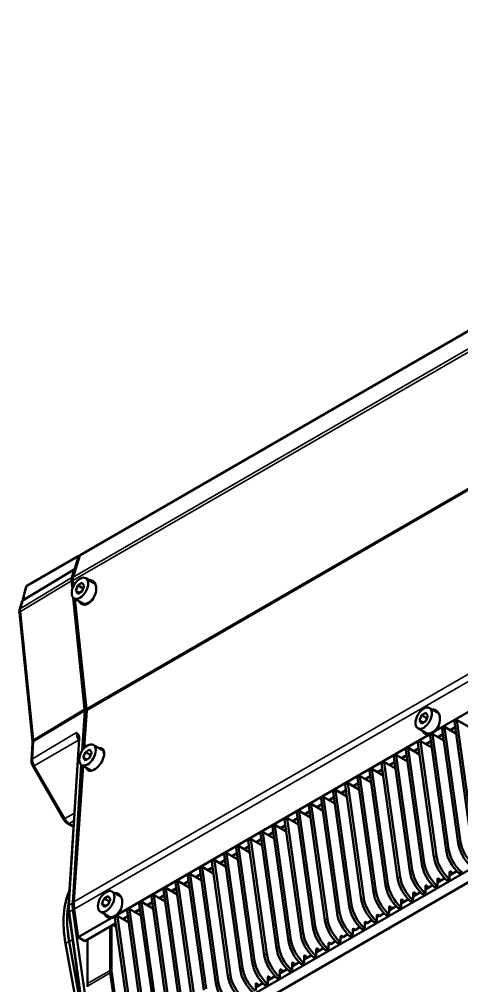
# Model space of a CAD drawing. Header units: millimetres. Extents: x 100 to 5488, y 100 to 4218.
# Drawn here: x 2855.1 to 2984.2, y 852.1 to 1133.9 of the extents above; entities that cross this region are included whole.
import ezdxf

# ---------------------------------------------------------------- set-up
doc = ezdxf.new("R2010")
doc.units = ezdxf.units.MM
doc.header["$LTSCALE"] = 20
doc.layers.add('Visible (ANSI)', color=7, linetype='Continuous', lineweight=50)
doc.layers.add('Visible Narrow (ANSI)', color=7, linetype='Continuous', lineweight=35)

msp = doc.modelspace()

# ---------------------------------------------------------------- linework, layer by layer
at = {"layer": 'Visible (ANSI)'}
for p, q in [((2872.822, 977.626), (3545.987, 1366.278)), ((2976.493, 926.339), (3091.261, 992.6)), ((2857.348, 968.673), (2872.33, 977.342)), ((2872.733, 977.506), (2870.818, 971.24)), ((2872.33, 977.342), (2872.33, 977.342)), ((2856.219, 964.455), (2871.156, 973.4)), ((2870.439, 971.051), (2871.156, 973.4)), ((2871.156, 973.4), (2871.43, 973.242)), ((2871.452, 973.314), (2871.406, 973.341)), ((2870.599, 967.774), (2870.365, 970.074)), ((2870.747, 970.258), (2870.925, 968.593)), ((2872.196, 968.826), (2873.421, 969.533)), ((2874.033, 968.662), (2873.421, 969.533)), ((2874.509, 970.899), (2876.983, 969.471)), ((2856.975, 968.2), (2856, 964.247)), ((2856.975, 968.2), (2856.975, 968.2)), ((2872.196, 968.826), (2871.584, 967.248)), ((2871.584, 967.248), (2872.196, 966.377)), ((2872.644, 966.635), (2871.584, 967.248)), ((2873.749, 967.93), (2872.196, 968.826)), ((2873.421, 967.084), (2872.196, 966.377)), ((2873.421, 967.084), (2874.033, 968.662)), ((2855.211, 961.706), (2855.962, 964.163)), ((2874.173, 932.699), (2870.861, 965.203)), ((2871.109, 965.01), (2873.583, 963.582)), ((2871.322, 964.887), (2874.76, 932.785)), ((2858.94, 923.403), (2855.132, 960.778)), ((2881.506, 825.394), (3090.675, 946.158)), ((3086.641, 940.264), (2866.84, 813.361)), ((2974.776, 933.014), (2977.251, 931.585)), ((2873.454, 920.565), (2874.184, 932.224)), ((2874.772, 932.277), (2874.044, 921.327)), ((2972.464, 930.941), (2971.852, 929.362)), ((2972.464, 930.941), (2973.689, 931.648)), ((2974.017, 930.044), (2972.464, 930.941)), ((2974.301, 930.777), (2973.689, 931.648)), ((2973.689, 929.198), (2974.301, 930.777)), ((2971.852, 929.362), (2972.464, 928.491)), ((2972.912, 928.75), (2971.852, 929.362)), ((2973.689, 929.198), (2972.464, 928.491)), ((2978.519, 927.043), (2979.226, 927.451)), ((2983.861, 894.018), (2979.187, 927.33)), ((2979.326, 927.441), (2982.485, 925.617)), ((2982.23, 927.434), (2980.784, 926.599)), ((2982.015, 928.963), (2986.69, 895.651)), ((2982.055, 929.084), (2982.762, 929.492)), ((2987.397, 896.06), (2982.722, 929.371)), ((2982.862, 929.482), (2986.02, 927.659)), ((2883.862, 872.858), (2974.589, 925.239)), ((2971.376, 927.125), (2973.851, 925.696)), ((2974.609, 925.239), (2976.494, 926.327)), ((2974.944, 924.88), (2979.619, 891.569)), ((2974.983, 925.001), (2975.691, 925.41)), ((2980.326, 891.977), (2975.651, 925.288)), ((2975.791, 925.4), (2978.949, 923.576)), ((2978.694, 925.393), (2977.248, 924.558)), ((2978.48, 926.921), (2983.154, 893.61)), ((2858.637, 917.824), (2858.953, 922.871)), ((2869.491, 875.44), (2872.527, 923.918)), ((2876.701, 922.277), (2879.175, 920.848)), ((2971.409, 922.839), (2976.083, 889.528)), ((2971.448, 922.96), (2972.155, 923.368)), ((2976.79, 889.936), (2972.116, 923.247)), ((2972.255, 923.358), (2975.414, 921.535)), ((2975.159, 923.352), (2973.713, 922.517)), ((2874.388, 920.204), (2873.776, 918.625)), ((2874.388, 920.204), (2875.613, 920.911)), ((2875.941, 919.307), (2874.388, 920.204)), ((2876.225, 920.04), (2875.613, 920.911)), ((2875.613, 918.461), (2876.225, 920.04)), ((2964.338, 918.756), (2969.012, 885.445)), ((2964.377, 918.878), (2965.084, 919.286)), ((2969.719, 885.853), (2965.045, 919.165)), ((2965.184, 919.276), (2968.343, 917.452)), ((2968.088, 919.269), (2966.642, 918.434)), ((2967.873, 920.798), (2972.548, 887.486)), ((2967.912, 920.919), (2968.619, 921.327)), ((2973.255, 887.895), (2968.58, 921.206)), ((2968.719, 921.317), (2971.878, 919.494)), ((2971.623, 921.311), (2970.177, 920.476)), ((2868.017, 900.586), (2859.11, 916.013)), ((2870.68, 876.266), (2873.196, 916.456)), ((2873.7, 916.158), (2871.06, 876.486)), ((2873.301, 916.388), (2875.775, 914.959)), ((2873.776, 918.625), (2874.388, 917.754)), ((2874.836, 918.013), (2873.776, 918.625)), ((2875.613, 918.461), (2874.388, 917.754)), ((2960.802, 916.715), (2965.477, 883.404)), ((2960.841, 916.836), (2961.548, 917.245)), ((2966.184, 883.812), (2961.509, 917.124)), ((2961.648, 917.235), (2964.807, 915.411)), ((2964.552, 917.228), (2963.106, 916.393)), ((2953.77, 912.754), (2954.477, 913.162)), ((2954.577, 913.152), (2957.736, 911.329)), ((2957.481, 913.146), (2956.035, 912.311)), ((2957.267, 914.674), (2961.941, 881.363)), ((2957.306, 914.795), (2958.013, 915.203)), ((2962.648, 881.771), (2957.974, 915.082)), ((2958.113, 915.194), (2961.272, 913.37)), ((2961.017, 915.187), (2959.571, 914.352)), ((2950.195, 910.592), (2954.87, 877.28)), ((2950.235, 910.713), (2950.942, 911.121)), ((2955.577, 877.688), (2950.903, 911)), ((2951.042, 911.111), (2954.2, 909.287)), ((2953.945, 911.104), (2952.499, 910.269)), ((2953.731, 912.633), (2958.406, 879.321)), ((2959.113, 879.73), (2954.438, 913.041)), ((2946.66, 908.55), (2951.335, 875.239)), ((2946.699, 908.671), (2947.406, 909.08)), ((2952.042, 875.647), (2947.367, 908.959)), ((2947.506, 909.07), (2950.665, 907.246)), ((2950.41, 909.063), (2948.964, 908.228)), ((2939.628, 904.589), (2940.335, 904.997)), ((2944.971, 871.565), (2940.296, 904.876)), ((2940.435, 904.987), (2943.594, 903.164)), ((2943.339, 904.981), (2941.893, 904.146)), ((2943.124, 906.509), (2947.799, 873.198)), ((2943.164, 906.63), (2943.871, 907.038)), ((2948.506, 873.606), (2943.831, 906.917)), ((2943.971, 907.029), (2947.129, 905.205)), ((2946.874, 907.022), (2945.428, 906.187)), ((2936.053, 902.427), (2940.728, 869.115)), ((2936.093, 902.548), (2936.8, 902.956)), ((2941.435, 869.523), (2936.76, 902.835)), ((2936.9, 902.946), (2940.058, 901.122)), ((2939.803, 902.939), (2938.357, 902.104)), ((2939.589, 904.468), (2944.263, 871.156)), ((2870.926, 898.355), (2869.212, 899.344)), ((2932.518, 900.385), (2937.192, 867.074)), ((2932.557, 900.506), (2933.264, 900.915)), ((2937.9, 867.482), (2933.225, 900.794)), ((2933.364, 900.905), (2936.523, 899.081)), ((2936.268, 900.898), (2934.822, 900.063)), ((2925.447, 896.303), (2930.121, 862.991)), ((2925.486, 896.424), (2926.193, 896.832)), ((2930.828, 863.4), (2926.154, 896.711)), ((2926.293, 896.822), (2929.452, 894.999)), ((2929.197, 896.816), (2927.751, 895.981)), ((2928.982, 898.344), (2933.657, 865.033)), ((2929.022, 898.465), (2929.729, 898.873)), ((2934.364, 865.441), (2929.689, 898.752)), ((2929.829, 898.864), (2932.987, 897.04)), ((2932.732, 898.857), (2931.286, 898.022)), ((2921.911, 894.262), (2926.586, 860.95)), ((2921.95, 894.383), (2922.658, 894.791)), ((2927.293, 861.358), (2922.618, 894.67)), ((2922.758, 894.781), (2925.916, 892.957)), ((2925.661, 894.774), (2924.215, 893.94)), ((2914.879, 890.3), (2915.586, 890.709)), ((2920.222, 857.276), (2915.547, 890.587)), ((2915.686, 890.699), (2918.845, 888.875)), ((2918.59, 890.692), (2917.144, 889.857)), ((2918.376, 892.22), (2923.05, 858.909)), ((2918.415, 892.342), (2919.122, 892.75)), ((2923.757, 859.317), (2919.083, 892.629)), ((2919.222, 892.74), (2922.381, 890.916)), ((2922.126, 892.733), (2920.68, 891.898)), ((2911.305, 888.138), (2915.979, 854.826)), ((2911.344, 888.259), (2912.051, 888.667)), ((2916.686, 855.235), (2912.012, 888.546)), ((2912.151, 888.657), (2915.31, 886.834)), ((2915.055, 888.651), (2913.609, 887.816)), ((2914.84, 890.179), (2919.515, 856.868)), ((2907.769, 886.097), (2912.444, 852.785)), ((2907.808, 886.218), (2908.515, 886.626)), ((2913.151, 853.193), (2908.476, 886.505)), ((2908.615, 886.616), (2911.774, 884.792)), ((2911.519, 886.609), (2910.073, 885.775)), ((2982.741, 885.414), (2980.642, 884.202)), ((2980.642, 885.112), (2980.642, 883.317)), ((2983.429, 884.859), (2984.136, 885.267)), ((2900.737, 882.135), (2901.444, 882.544)), ((2906.08, 849.111), (2901.405, 882.422)), ((2901.544, 882.534), (2904.703, 880.71)), ((2904.448, 882.527), (2903.002, 881.692)), ((2904.233, 884.055), (2908.908, 850.744)), ((2904.273, 884.177), (2904.98, 884.585)), ((2909.615, 851.152), (2904.941, 884.464)), ((2905.08, 884.575), (2908.238, 882.751)), ((2907.984, 884.568), (2906.538, 883.733)), ((2979.205, 883.372), (2977.107, 882.161)), ((2977.107, 883.071), (2977.107, 881.276)), ((2979.894, 882.818), (2980.601, 883.226)), ((2882.145, 879.533), (2884.62, 878.105)), ((2897.162, 879.973), (2901.837, 846.661)), ((2897.202, 880.094), (2897.909, 880.502)), ((2902.544, 847.07), (2897.87, 880.381)), ((2898.009, 880.492), (2901.167, 878.669)), ((2900.912, 880.486), (2899.466, 879.651)), ((2900.698, 882.014), (2905.373, 848.703)), ((2972.134, 879.29), (2970.036, 878.078)), ((2975.67, 881.331), (2973.571, 880.119)), ((2973.571, 881.03), (2973.571, 879.235)), ((2976.358, 880.776), (2977.065, 881.185)), ((2879.833, 877.46), (2879.221, 875.882)), ((2879.833, 877.46), (2881.058, 878.167)), ((2881.386, 876.564), (2879.833, 877.46)), ((2881.67, 877.296), (2881.058, 878.167)), ((2881.058, 875.718), (2881.67, 877.296)), ((2893.627, 877.932), (2898.302, 844.62)), ((2893.666, 878.053), (2894.373, 878.461)), ((2899.009, 845.028), (2894.334, 878.34)), ((2894.473, 878.451), (2897.632, 876.628)), ((2897.377, 878.444), (2895.931, 877.61)), ((2968.599, 877.249), (2966.5, 876.037)), ((2966.5, 876.947), (2966.5, 875.152)), ((2969.287, 876.694), (2969.994, 877.102)), ((2970.036, 878.989), (2970.036, 877.194)), ((2972.823, 878.735), (2973.53, 879.143)), ((2876.663, 832.232), (2870.77, 874.22)), ((2871.148, 874.415), (2872.303, 866.185)), ((2878.745, 873.644), (2881.22, 872.216)), ((2879.221, 875.882), (2879.833, 875.011)), ((2880.281, 875.269), (2879.221, 875.882)), ((2881.058, 875.718), (2879.833, 875.011)), ((2886.556, 873.849), (2891.23, 840.538)), ((2886.595, 873.97), (2887.302, 874.379)), ((2891.938, 840.946), (2887.263, 874.257)), ((2887.402, 874.369), (2890.561, 872.545)), ((2890.306, 874.362), (2888.86, 873.527)), ((2890.091, 875.89), (2894.766, 842.579)), ((2890.131, 876.012), (2890.838, 876.42)), ((2895.473, 842.987), (2890.798, 876.299)), ((2890.938, 876.41), (2894.096, 874.586)), ((2893.841, 876.403), (2892.395, 875.568)), ((2965.063, 875.207), (2962.965, 873.996)), ((2962.965, 874.906), (2962.965, 873.111)), ((2962.965, 874.262), (2963.195, 874.129)), ((2965.752, 874.653), (2966.459, 875.061)), ((2875.473, 831.413), (2869.581, 873.401)), ((2872.303, 866.185), (2881.958, 871.759)), ((2881.977, 871.758), (2883.863, 872.847)), ((2883.02, 871.808), (2887.695, 838.497)), ((2883.06, 871.929), (2883.767, 872.337)), ((2888.402, 838.905), (2883.727, 872.216)), ((2883.867, 872.327), (2887.025, 870.504)), ((2886.77, 872.321), (2885.324, 871.486)), ((2957.992, 871.125), (2956.615, 870.33)), ((2958.681, 870.57), (2959.388, 870.978)), ((2959.429, 872.447), (2959.429, 871.07)), ((2959.434, 871.957), (2959.429, 871.954)), ((2961.528, 873.166), (2960.151, 872.371)), ((2962.216, 872.611), (2962.923, 873.02)), ((2883.235, 870.279), (2874.223, 865.076)), ((2881.612, 856.513), (2881.612, 869.343)), ((2882.036, 856.513), (2882.036, 869.588)), ((2883.39, 869.173), (2882.496, 869.69)), ((2952.358, 868.365), (2952.358, 866.987)), ((2954.457, 869.084), (2953.08, 868.289)), ((2955.145, 868.529), (2955.852, 868.937)), ((2955.894, 870.406), (2955.894, 869.029)), ((2955.898, 869.916), (2955.894, 869.913)), ((2872.303, 866.185), (2874.223, 865.076)), ((2874.965, 865.056), (2874.576, 865.28)), ((2874.965, 865.505), (2874.965, 852.676)), ((2948.822, 866.323), (2948.822, 864.946)), ((2948.827, 865.833), (2948.822, 865.831)), ((2950.921, 867.042), (2949.544, 866.247)), ((2951.61, 866.488), (2952.317, 866.896)), ((2952.362, 867.875), (2952.358, 867.872)), ((2868.595, 864.343), (2873.737, 835.654)), ((2874.773, 836.406), (2869.655, 864.955)), ((2869.668, 864.951), (2874.73, 836.711)), ((2943.85, 862.96), (2941.751, 861.748)), ((2941.751, 862.659), (2941.751, 860.864)), ((2944.538, 862.405), (2945.246, 862.813)), ((2945.287, 864.282), (2945.287, 862.905)), ((2945.291, 863.792), (2945.287, 863.789)), ((2947.386, 865.001), (2946.009, 864.206)), ((2948.074, 864.446), (2948.781, 864.855)), ((2940.314, 860.919), (2938.216, 859.707)), ((2938.216, 860.617), (2938.216, 858.822)), ((2941.003, 860.364), (2941.71, 860.772)), ((2933.243, 856.836), (2931.145, 855.625)), ((2936.779, 858.877), (2934.68, 857.666)), ((2934.68, 858.576), (2934.68, 856.781)), ((2937.467, 858.323), (2938.174, 858.731)), ((2884.345, 836.678), (2881.666, 855.773)), ((2884.766, 836.722), (2882.087, 855.818)), ((2929.708, 854.795), (2927.609, 853.583)), ((2927.609, 854.494), (2927.609, 852.699)), ((2930.396, 854.24), (2931.103, 854.648)), ((2931.145, 856.535), (2931.145, 854.74)), ((2933.932, 856.281), (2934.639, 856.69)), ((2874.965, 852.431), (2874.965, 852.676)), ((2926.172, 852.754), (2924.074, 851.542)), ((2924.074, 852.452), (2924.074, 850.657)), ((2926.861, 852.199), (2927.568, 852.607))]:
    msp.add_line(p, q, dxfattribs=at)
for centre, major_axis, ratio, start_param, end_param in [((2873.072, 977.193), (-0.25, 0.433), 0.5773503, 0, 0.4939414), ((2871.265, 973.259), (0.204, -0.008), 0.5791781, 0.8310121, 1.905226), ((2872.494, 969.152), (-1.517, 2.628), 0.5773503, 0.4939414, 0.9097532), ((2872.85, 969.363), (1.5, -2.598), 0.5773503, 3.635534, 4.0580534), ((2874.875, 966.762), (1.442, 3.482), 0.6469639, 2.6210181, 6.6335754), ((2875.283, 966.526), (1.875, 3.248), 0.5773503, 0.1638586, 0.4354824), ((2875.283, 966.526), (1.7, 2.944), 0.5773503, 6.0740915, 6.2831853), ((2856.969, 964.036), (1.022, -0.038), 0.5762811, 2.4166437, 2.9898272), ((2875.283, 966.526), (-1.875, -3.248), 0.5773503, 5.847703, 6.2428368), ((2875.283, 966.526), (-1.7, -2.944), 0.5773503, 0, 1.6327784), ((2872.092, 933.6), (-1.483, 2.568), 0.5773503, 3.8573216, 4.0513458), ((2872.657, 933.679), (1.5, -2.598), 0.5773503, 0.711542, 0.9164607), ((2975.104, 928.899), (-1.261, -3.569), 0.6665317, 1.0292603, 3.4537291), ((2975.551, 928.641), (1.875, 3.248), 0.5773503, 0.1901875, 0.4354824), ((2975.551, 928.641), (1.7, 2.944), 0.5773503, 6.1518289, 6.2831853), ((2975.551, 928.641), (-1.7, -2.944), 0.5773503, 0, 1.7616203), ((2979.326, 927.278), (-0.1, 0.173), 0.5773503, 5.4977871, 7.2431164), ((2982.155, 928.911), (-0.1, 0.173), 0.5773503, 0, 0.9599311), ((2982.862, 929.319), (-0.1, 0.173), 0.5773503, 5.4977871, 7.2431164), ((2975.104, 928.899), (-1.261, -3.569), 0.6665317, 5.724357, 6.5780295), ((2975.551, 928.641), (-1.875, -3.248), 0.5773503, 5.847703, 6.2546855), ((2975.551, 928.641), (1.875, 3.248), 0.5773503, 3.5597828, 3.563337), ((2975.083, 924.828), (-0.1, 0.173), 0.5773503, 0, 0.9599311), ((2975.791, 925.236), (-0.1, 0.173), 0.5773503, 5.4977871, 7.2431164), ((2975.551, 928.641), (1.875, 3.248), 0.5773503, 4.2906447, 4.2941988), ((2978.619, 926.869), (-0.1, 0.173), 0.5773503, 0, 0.9599311), ((2873.026, 923.887), (-0.499, 0.031), 0.6161407, 6.283096, 6.2831464), ((2877.225, 918.048), (-2.068, -3.134), 0.5332704, 5.8795577, 9.8921151), ((2971.548, 922.787), (-0.1, 0.173), 0.5773503, 0, 0.9599311), ((2972.255, 923.195), (-0.1, 0.173), 0.5773503, 5.4977871, 7.2431164), ((2877.475, 917.904), (1.875, 3.248), 0.5773503, 0.0308839, 0.4354824), ((2877.475, 917.904), (1.7, 2.944), 0.5773503, 5.5786456, 6.2831853), ((2964.477, 918.704), (-0.1, 0.173), 0.5773503, 0, 0.9599311), ((2965.184, 919.113), (-0.1, 0.173), 0.5773503, 5.4977871, 7.2431164), ((2968.012, 920.746), (-0.1, 0.173), 0.5773503, 0, 0.9599311), ((2968.719, 921.154), (-0.1, 0.173), 0.5773503, 5.4977871, 7.2431164), ((2960.941, 916.663), (-0.1, 0.173), 0.5773503, 0, 0.9599311), ((2961.648, 917.071), (-0.1, 0.173), 0.5773503, 5.4977871, 7.2431164), ((2877.475, 917.904), (-1.875, -3.248), 0.5773503, 5.847703, 6.1755059), ((2877.475, 917.904), (-1.7, -2.944), 0.5773503, 0, 0.293607), ((2954.577, 912.989), (-0.1, 0.173), 0.5773503, 5.4977871, 7.2431164), ((2957.406, 914.622), (-0.1, 0.173), 0.5773503, 0, 0.9599311), ((2958.113, 915.03), (-0.1, 0.173), 0.5773503, 5.4977871, 7.2431164), ((2950.335, 910.539), (-0.1, 0.173), 0.5773503, 0, 0.9599311), ((2951.042, 910.948), (-0.1, 0.173), 0.5773503, 5.4977871, 7.2431164), ((2953.87, 912.581), (-0.1, 0.173), 0.5773503, 0, 0.9599311), ((2946.799, 908.498), (-0.1, 0.173), 0.5773503, 0, 0.9599311), ((2947.506, 908.906), (-0.1, 0.173), 0.5773503, 5.4977871, 7.2431164), ((2940.435, 904.824), (-0.1, 0.173), 0.5773503, 5.4977871, 7.2431164), ((2943.264, 906.457), (-0.1, 0.173), 0.5773503, 0, 0.9599311), ((2943.971, 906.865), (-0.1, 0.173), 0.5773503, 5.4977871, 7.2431164), ((2936.193, 902.375), (-0.1, 0.173), 0.5773503, 0, 0.9599311), ((2936.9, 902.783), (-0.1, 0.173), 0.5773503, 5.4977871, 7.2431164), ((2939.728, 904.416), (-0.1, 0.173), 0.5773503, 0, 0.9599311), ((2932.657, 900.333), (-0.1, 0.173), 0.5773503, 0, 0.9599311), ((2933.364, 900.742), (-0.1, 0.173), 0.5773503, 5.4977871, 7.2431164), ((2925.586, 896.251), (-0.1, 0.173), 0.5773503, 0, 0.9599311), ((2926.293, 896.659), (-0.1, 0.173), 0.5773503, 5.4977871, 7.2431164), ((2929.122, 898.292), (-0.1, 0.173), 0.5773503, 0, 0.9599311), ((2929.829, 898.7), (-0.1, 0.173), 0.5773503, 5.4977871, 7.2431164), ((2922.05, 894.21), (-0.1, 0.173), 0.5773503, 0, 0.9599311), ((2922.758, 894.618), (-0.1, 0.173), 0.5773503, 5.4977871, 7.2431164), ((2988.029, 891.788), (3.5, -6.062), 0.5773503, 4.1015237, 5.2532646), ((2988.736, 892.196), (-3.5, 6.062), 0.5773503, 0.9599311, 2.1116719), ((2915.686, 890.535), (-0.1, 0.173), 0.5773503, 5.4977871, 7.2431164), ((2918.515, 892.168), (-0.1, 0.173), 0.5773503, 0, 0.9599311), ((2919.222, 892.577), (-0.1, 0.173), 0.5773503, 5.4977871, 7.2431164), ((2984.493, 889.747), (3.5, -6.062), 0.5773503, 4.1015237, 5.2532646), ((2985.2, 890.155), (-3.5, 6.062), 0.5773503, 0.9599311, 2.1116719), ((2911.444, 888.086), (-0.1, 0.173), 0.5773503, 0, 0.9599311), ((2912.151, 888.494), (-0.1, 0.173), 0.5773503, 5.4977871, 7.2431164), ((2914.979, 890.127), (-0.1, 0.173), 0.5773503, 0, 0.9599311), ((2978.129, 886.073), (-3.5, 6.062), 0.5773503, 0.9599311, 2.1116719), ((2980.958, 887.706), (3.5, -6.062), 0.5773503, 4.1015237, 5.2532646), ((2981.665, 888.114), (-3.5, 6.062), 0.5773503, 0.9599311, 2.1116719), ((2907.908, 886.045), (-0.1, 0.173), 0.5773503, 0, 0.9599311), ((2908.615, 886.453), (-0.1, 0.173), 0.5773503, 5.4977871, 7.2431164), ((2973.887, 883.623), (3.5, -6.062), 0.5773503, 4.1015237, 5.2532646), ((2974.594, 884.031), (-3.5, 6.062), 0.5773503, 0.9599311, 2.1116719), ((2977.422, 885.664), (3.5, -6.062), 0.5773503, 4.1015237, 5.2532646), ((2980.996, 884.908), (-0.25, 0.433), 0.5773503, 5.2849155, 7.0685835), ((3007.512, 1011.256), (-88.5, 153.286), 0.5773503, 2.1433228, 2.1480738), ((2984.036, 885.44), (0.1, -0.173), 0.5773503, 5.2532646, 7.0685835), ((2900.837, 881.962), (-0.1, 0.173), 0.5773503, 0, 0.9599311), ((2901.544, 882.37), (-0.1, 0.173), 0.5773503, 5.4977871, 7.2431164), ((2904.373, 884.003), (-0.1, 0.173), 0.5773503, 0, 0.9599311), ((2905.08, 884.412), (-0.1, 0.173), 0.5773503, 5.4977871, 7.2431164), ((2970.351, 881.582), (3.5, -6.062), 0.5773503, 4.1015237, 5.2532646), ((2971.058, 881.99), (-3.5, 6.062), 0.5773503, 0.9599311, 2.1116719), ((2977.46, 882.867), (-0.25, 0.433), 0.5773503, 5.2849155, 7.0685835), ((3003.27, 1008.806), (88.5, -153.286), 0.5773503, 5.2871944, 5.2896665), ((3003.977, 1009.214), (-88.5, 153.286), 0.5773503, 2.1433228, 2.1480738), ((2979.794, 882.991), (0.1, -0.173), 0.5773503, 5.2532646, 6.2831853), ((2980.501, 883.399), (0.1, -0.173), 0.5773503, 5.2532646, 7.0685835), ((3006.805, 1010.847), (88.5, -153.286), 0.5773503, 5.2871944, 5.2896665), ((2983.329, 885.032), (0.1, -0.173), 0.5773503, 5.2532646, 6.2831853), ((2891.193, 857.32), (-16.4, 28.406), 0.5773503, 0.3917399, 1.012291), ((2897.302, 879.921), (-0.1, 0.173), 0.5773503, 0, 0.9599311), ((2898.009, 880.329), (-0.1, 0.173), 0.5773503, 5.4977871, 7.2431164), ((2963.28, 877.499), (3.5, -6.062), 0.5773503, 4.1015237, 5.2532646), ((2963.987, 877.908), (-3.5, 6.062), 0.5773503, 0.9599311, 2.1116719), ((2966.816, 879.541), (3.5, -6.062), 0.5773503, 4.1015237, 5.2532646), ((2967.523, 879.949), (-3.5, 6.062), 0.5773503, 0.9599311, 2.1116719), ((2970.389, 878.784), (-0.25, 0.433), 0.5773503, 5.2849155, 7.0685835), ((2973.925, 880.826), (-0.25, 0.433), 0.5773503, 5.2849155, 7.0685835), ((2999.734, 1006.765), (88.5, -153.286), 0.5773503, 5.2871944, 5.2896665), ((3000.441, 1007.173), (-88.5, 153.286), 0.5773503, 2.1433228, 2.1480738), ((2976.258, 880.95), (0.1, -0.173), 0.5773503, 5.2532646, 6.2831853), ((2976.965, 881.358), (0.1, -0.173), 0.5773503, 5.2532646, 7.0685835), ((2892.254, 857.932), (-16.4, 28.406), 0.5773503, 0.5771284, 1.012291), ((2892.254, 857.932), (16.391, -28.39), 0.5773503, 3.7227569, 4.1538836), ((2878.112, 871.812), (5, -8.66), 0.5773503, 3.8531346, 4.1015237), ((2882.473, 875.418), (-1.261, -3.569), 0.6665317, 1.0292603, 3.4537291), ((2882.92, 875.16), (1.875, 3.248), 0.5773503, 0.1901875, 0.4354824), ((2882.92, 875.16), (1.7, 2.944), 0.5773503, 6.1518289, 6.2831853), ((2893.766, 877.88), (-0.1, 0.173), 0.5773503, 0, 0.9599311), ((2894.473, 878.288), (-0.1, 0.173), 0.5773503, 5.4977871, 7.2431164), ((2959.745, 875.458), (3.5, -6.062), 0.5773503, 4.1015237, 5.2532646), ((2960.452, 875.867), (-3.5, 6.062), 0.5773503, 0.9599311, 2.1116719), ((2966.854, 876.743), (-0.25, 0.433), 0.5773503, 5.2849155, 7.0685835), ((2992.663, 1002.682), (88.5, -153.286), 0.5773503, 5.2871944, 5.2896665), ((2993.37, 1003.091), (-88.5, 153.286), 0.5773503, 2.1433228, 2.1480738), ((2969.187, 876.867), (0.1, -0.173), 0.5773503, 5.2532646, 6.2831853), ((2969.894, 877.275), (0.1, -0.173), 0.5773503, 5.2532646, 7.0685835), ((2996.199, 1004.724), (88.5, -153.286), 0.5773503, 5.2871944, 5.2896665), ((2996.906, 1005.132), (-88.5, 153.286), 0.5773503, 2.1433228, 2.1480738), ((2972.723, 878.908), (0.1, -0.173), 0.5773503, 5.2532646, 6.2831853), ((2973.43, 879.317), (0.1, -0.173), 0.5773503, 5.2532646, 7.0685835), ((2877.758, 871.608), (-5.017, 8.69), 0.5773503, 0.7157289, 0.9599311), ((2882.92, 875.16), (-1.7, -2.944), 0.5773503, 0, 1.7616203), ((2886.695, 873.797), (-0.1, 0.173), 0.5773503, 0, 0.9599311), ((2887.402, 874.205), (-0.1, 0.173), 0.5773503, 5.4977871, 7.2431164), ((2890.231, 875.838), (-0.1, 0.173), 0.5773503, 0, 0.9599311), ((2890.938, 876.247), (-0.1, 0.173), 0.5773503, 5.4977871, 7.2431164), ((2956.209, 873.417), (3.5, -6.062), 0.5773503, 4.1015237, 5.2532646), ((2956.916, 873.825), (-3.5, 6.062), 0.5773503, 0.9599311, 2.1116719), ((2963.318, 874.702), (-0.25, 0.433), 0.5773503, 5.2849155, 7.0685835), ((2989.128, 1000.641), (88.5, -153.286), 0.5773503, 5.2871944, 5.2896665), ((2989.835, 1001.05), (-88.5, 153.286), 0.5773503, 2.1433228, 2.1480738), ((2965.652, 874.826), (0.1, -0.173), 0.5773503, 5.2532646, 6.2831853), ((2966.359, 875.234), (0.1, -0.173), 0.5773503, 5.2532646, 7.0685835), ((2882.473, 875.418), (-1.261, -3.569), 0.6665317, 5.724357, 6.5780295), ((2882.92, 875.16), (-1.875, -3.248), 0.5773503, 5.847703, 6.2546855), ((2882.92, 875.16), (1.875, 3.248), 0.5773503, 3.5597828, 3.5629757), ((2883.16, 871.756), (-0.1, 0.173), 0.5773503, 0, 0.9599311), ((2883.867, 872.164), (-0.1, 0.173), 0.5773503, 5.4977871, 7.2431164), ((2882.92, 875.16), (1.875, 3.248), 0.5773503, 4.2906447, 4.2941988), ((2949.138, 869.335), (3.5, -6.062), 0.5773503, 4.1015237, 5.2532646), ((2949.845, 869.743), (-3.5, 6.062), 0.5773503, 0.9599311, 2.1116719), ((2952.674, 871.376), (3.5, -6.062), 0.5773503, 4.1015237, 5.2532646), ((2953.381, 871.784), (-3.5, 6.062), 0.5773503, 0.9599311, 2.1116719), ((2959.288, 871.152), (0.1, -0.173), 0.5773503, 5.2532646, 7.0685835), ((2959.783, 872.243), (-0.25, 0.433), 0.5773503, 5.2855226, 7.0685835), ((2985.592, 998.6), (88.75, -153.72), 0.5773503, 5.2877965, 5.2878959), ((2986.299, 999.008), (-88.75, 153.72), 0.5773503, 2.1439299, 2.1463032), ((2962.116, 872.785), (0.1, -0.173), 0.5773503, 5.2532646, 6.2831853), ((2962.823, 873.193), (0.1, -0.173), 0.5773503, 5.2532646, 7.0685835), ((2882.496, 869.853), (0.1, -0.173), 0.5773503, 4.712389, 5.4977871), ((2945.602, 867.293), (3.5, -6.062), 0.5773503, 4.1015237, 5.2532646), ((2946.31, 867.702), (-3.5, 6.062), 0.5773503, 0.9599311, 2.1116719), ((2952.712, 868.161), (-0.25, 0.433), 0.5773503, 5.2855226, 7.0685835), ((2979.228, 994.926), (-88.75, 153.72), 0.5773503, 2.1439299, 2.1463032), ((2955.045, 868.702), (0.1, -0.173), 0.5773503, 5.2532646, 6.2831853), ((2955.752, 869.11), (0.1, -0.173), 0.5773503, 5.2532646, 7.0685835), ((2956.247, 870.202), (-0.25, 0.433), 0.5773503, 5.2855226, 7.0685835), ((2982.057, 996.559), (88.75, -153.72), 0.5773503, 5.2877965, 5.2878959), ((2982.764, 996.967), (-88.75, 153.72), 0.5773503, 2.1439299, 2.1463032), ((2958.581, 870.743), (0.1, -0.173), 0.5773503, 5.2532646, 6.2831853), ((2939.239, 863.619), (-3.5, 6.062), 0.5773503, 0.9599311, 2.1116719), ((2942.067, 865.252), (3.5, -6.062), 0.5773503, 4.1015237, 5.2532646), ((2942.774, 865.66), (-3.5, 6.062), 0.5773503, 0.9599311, 2.1116719), ((2949.176, 866.119), (-0.25, 0.433), 0.5773503, 5.2855226, 7.0685835), ((2974.985, 992.476), (88.75, -153.72), 0.5773503, 5.2877965, 5.2878959), ((2975.693, 992.885), (-88.75, 153.72), 0.5773503, 2.1439299, 2.1463032), ((2951.51, 866.661), (0.1, -0.173), 0.5773503, 5.2532646, 6.2831853), ((2952.217, 867.069), (0.1, -0.173), 0.5773503, 5.2532646, 7.0685835), ((2978.521, 994.518), (88.75, -153.72), 0.5773503, 5.2877965, 5.2878959), ((2934.996, 861.17), (3.5, -6.062), 0.5773503, 4.1015237, 5.2532646), ((2935.703, 861.578), (-3.5, 6.062), 0.5773503, 0.9599311, 2.1116719), ((2938.531, 863.211), (3.5, -6.062), 0.5773503, 4.1015237, 5.2532646), ((2942.105, 862.455), (-0.25, 0.433), 0.5773503, 5.2849155, 7.0685835), ((2968.621, 988.802), (-88.5, 153.286), 0.5773503, 2.1433228, 2.1480738), ((2944.438, 862.578), (0.1, -0.173), 0.5773503, 5.2532646, 6.2831853), ((2945.146, 862.987), (0.1, -0.173), 0.5773503, 5.2532646, 7.0685835), ((2945.641, 864.078), (-0.25, 0.433), 0.5773503, 5.2855226, 7.0685835), ((2971.45, 990.435), (88.75, -153.72), 0.5773503, 5.2877965, 5.2878959), ((2972.157, 990.843), (-88.75, 153.72), 0.5773503, 2.1439299, 2.1463032), ((2947.974, 864.62), (0.1, -0.173), 0.5773503, 5.2532646, 6.2831853), ((2948.681, 865.028), (0.1, -0.173), 0.5773503, 5.2532646, 7.0685835), ((2931.46, 859.128), (3.5, -6.062), 0.5773503, 4.1015237, 5.2532646), ((2932.167, 859.537), (-3.5, 6.062), 0.5773503, 0.9599311, 2.1116719), ((2938.569, 860.413), (-0.25, 0.433), 0.5773503, 5.2849155, 7.0685835), ((2964.379, 986.353), (88.5, -153.286), 0.5773503, 5.2871944, 5.2896665), ((2965.086, 986.761), (-88.5, 153.286), 0.5773503, 2.1433228, 2.1480738), ((2940.903, 860.537), (0.1, -0.173), 0.5773503, 5.2532646, 6.2831853), ((2941.61, 860.945), (0.1, -0.173), 0.5773503, 5.2532646, 7.0685835), ((2967.914, 988.394), (88.5, -153.286), 0.5773503, 5.2871944, 5.2896665), ((2924.389, 855.046), (3.5, -6.062), 0.5773503, 4.1015237, 5.2532646), ((2925.096, 855.454), (-3.5, 6.062), 0.5773503, 0.9599311, 2.1116719), ((2927.925, 857.087), (3.5, -6.062), 0.5773503, 4.1015237, 5.2532646), ((2928.632, 857.495), (-3.5, 6.062), 0.5773503, 0.9599311, 2.1116719), ((2931.498, 856.331), (-0.25, 0.433), 0.5773503, 5.2849155, 7.0685835), ((2934.539, 856.863), (0.1, -0.173), 0.5773503, 5.2532646, 7.0685835), ((2935.034, 858.372), (-0.25, 0.433), 0.5773503, 5.2849155, 7.0685835), ((2960.843, 984.311), (88.5, -153.286), 0.5773503, 5.2871944, 5.2896665), ((2961.55, 984.72), (-88.5, 153.286), 0.5773503, 2.1433228, 2.1480738), ((2937.367, 858.496), (0.1, -0.173), 0.5773503, 5.2532646, 6.2831853), ((2938.074, 858.904), (0.1, -0.173), 0.5773503, 5.2532646, 7.0685835), ((2885.148, 854.472), (-2.5, 4.33), 0.5773503, 0.7853982, 0.9599311), ((2885.36, 854.595), (-2.35, 4.07), 0.5773503, 0.7853982, 0.9599311), ((2920.854, 853.005), (3.5, -6.062), 0.5773503, 4.1015237, 5.2532646), ((2921.561, 853.413), (-3.5, 6.062), 0.5773503, 0.9599311, 2.1116719), ((2927.963, 854.29), (-0.25, 0.433), 0.5773503, 5.2849155, 7.0685835), ((2953.772, 980.229), (88.5, -153.286), 0.5773503, 5.2871944, 5.2896665), ((2954.479, 980.637), (-88.5, 153.286), 0.5773503, 2.1433228, 2.1480738), ((2930.296, 854.413), (0.1, -0.173), 0.5773503, 5.2532646, 6.2831853), ((2931.003, 854.822), (0.1, -0.173), 0.5773503, 5.2532646, 7.0685835), ((2957.308, 982.27), (88.5, -153.286), 0.5773503, 5.2871944, 5.2896665), ((2958.015, 982.678), (-88.5, 153.286), 0.5773503, 2.1433228, 2.1480738), ((2933.832, 856.455), (0.1, -0.173), 0.5773503, 5.2532646, 6.2831853), ((2878.501, 850.635), (2.5, -4.33), 0.5773503, 3.9269908, 4.1015237), ((2878.289, 850.512), (2.35, -4.07), 0.5773503, 3.9269908, 4.1015237), ((2917.318, 850.963), (3.5, -6.062), 0.5773503, 4.1015237, 5.2532646), ((2918.025, 851.372), (-3.5, 6.062), 0.5773503, 0.9599311, 2.1116719), ((2924.427, 852.248), (-0.25, 0.433), 0.5773503, 5.2849155, 7.0685835), ((2950.944, 978.596), (-88.5, 153.286), 0.5773503, 2.1433228, 2.1480738), ((2926.761, 852.372), (0.1, -0.173), 0.5773503, 5.2532646, 6.2831853), ((2927.468, 852.78), (0.1, -0.173), 0.5773503, 5.2532646, 7.0685835)]:
    msp.add_ellipse(centre, major_axis=major_axis, ratio=ratio, start_param=start_param, end_param=end_param, dxfattribs=at)
for centre in [(2872.809, 967.955), (2973.076, 930.07), (2875.001, 919.333), (2880.445, 876.589)]:
    msp.add_ellipse(centre, major_axis=(1.7, 2.944), ratio=0.5773503, dxfattribs=at)
for points, knots in [([(2872.678, 977.327), (2872.66, 977.338), (2872.64, 977.347), (2872.599, 977.364), (2872.577, 977.37), (2872.531, 977.38), (2872.507, 977.383), (2872.457, 977.382), (2872.431, 977.379), (2872.379, 977.366), (2872.354, 977.356), (2872.33, 977.342)], [4.71474835, 4.71474835, 4.71474835, 4.71474835, 4.86949609, 4.86949609, 5.0267024, 5.0267024, 5.1839087, 5.1839087, 5.34111501, 5.34111501, 5.49832131, 5.49832131, 5.49832131, 5.49832131]), ([(2856.977, 968.209), (2856.996, 968.282), (2857.028, 968.351), (2857.111, 968.479), (2857.164, 968.538), (2857.262, 968.618), (2857.302, 968.646), (2857.344, 968.67)], [0.001044383, 0.001044383, 0.001044383, 0.001044383, 0.024820019, 0.024820019, 0.049787023, 0.049787023, 0.06522551, 0.06522551, 0.06522551, 0.06522551]), ([(2855.211, 961.706), (2855.192, 961.643), (2855.176, 961.581), (2855.151, 961.456), (2855.141, 961.394), (2855.127, 961.27), (2855.122, 961.208), (2855.117, 961.084), (2855.117, 961.022), (2855.122, 960.9), (2855.126, 960.839), (2855.132, 960.778)], [1.27933953, 1.27933953, 1.27933953, 1.27933953, 1.36250189, 1.36250189, 1.44566425, 1.44566425, 1.52882661, 1.52882661, 1.61198896, 1.61198896, 1.69515132, 1.69515132, 1.69515132, 1.69515132]), ([(2872.53, 924.045), (2872.529, 924.206), (2872.504, 924.343), (2872.456, 924.499), (2872.442, 924.536), (2872.428, 924.571)], [0, 0, 0, 0, 0.073660178, 0.073660178, 0.097423163, 0.097423163, 0.097423163, 0.097423163]), ([(2858.94, 923.403), (2858.944, 923.364), (2858.947, 923.326), (2858.953, 923.252), (2858.955, 923.215), (2858.957, 923.143), (2858.958, 923.107), (2858.959, 923.037), (2858.958, 923.003), (2858.957, 922.936), (2858.955, 922.903), (2858.953, 922.871)], [1.44644133, 1.44644133, 1.44644133, 1.44644133, 1.48524618, 1.48524618, 1.52405103, 1.52405103, 1.56285588, 1.56285588, 1.60166073, 1.60166073, 1.64046558, 1.64046558, 1.64046558, 1.64046558]), ([(2858.637, 917.824), (2858.629, 917.697), (2858.631, 917.571), (2858.652, 917.32), (2858.671, 917.195), (2858.723, 916.949), (2858.757, 916.827), (2858.837, 916.587), (2858.883, 916.469), (2858.988, 916.237), (2859.046, 916.123), (2859.11, 916.013)], [1.50112707, 1.50112707, 1.50112707, 1.50112707, 1.67214055, 1.67214055, 1.84315404, 1.84315404, 2.01416752, 2.01416752, 2.18518101, 2.18518101, 2.35619449, 2.35619449, 2.35619449, 2.35619449]), ([(2869.212, 899.344), (2869.112, 899.402), (2869.016, 899.467), (2868.832, 899.607), (2868.744, 899.682), (2868.576, 899.842), (2868.496, 899.926), (2868.345, 900.103), (2868.273, 900.195), (2868.138, 900.386), (2868.075, 900.485), (2868.017, 900.586)], [3.14159265, 3.14159265, 3.14159265, 3.14159265, 3.29867229, 3.29867229, 3.45575192, 3.45575192, 3.61283155, 3.61283155, 3.76991118, 3.76991118, 3.92699082, 3.92699082, 3.92699082, 3.92699082]), ([(2869.581, 873.401), (2869.561, 873.543), (2869.544, 873.683), (2869.515, 873.962), (2869.504, 874.101), (2869.486, 874.376), (2869.48, 874.512), (2869.474, 874.782), (2869.473, 874.916), (2869.478, 875.18), (2869.483, 875.311), (2869.491, 875.44)], [4.53785606, 4.53785606, 4.53785606, 4.53785606, 4.58669649, 4.58669649, 4.63553693, 4.63553693, 4.68437736, 4.68437736, 4.7332178, 4.7332178, 4.78205824, 4.78205824, 4.78205824, 4.78205824])]:
    msp.add_open_spline(points, degree=3, knots=knots, dxfattribs=at)
msp.add_open_spline([(2872.527, 923.918), (2872.53, 923.962), (2872.531, 924.005), (2872.53, 924.045)], degree=3, dxfattribs=at)
at = {"layer": 'Visible Narrow (ANSI)'}
for p, q in [((3545.899, 1366.158), (2872.733, 977.506)), ((3543.912, 1358.91), (2870.747, 970.258)), ((2870.818, 971.24), (3543.984, 1359.893)), ((2874.76, 932.785), (3547.926, 1321.438)), ((3547.938, 1320.929), (2874.772, 932.277)), ((2871.06, 876.486), (3544.226, 1265.139)), ((3544.314, 1263.067), (2871.148, 874.415)), ((2872.243, 977.222), (2871.127, 973.382)), ((2871.406, 973.341), (2872.52, 977.182)), ((2870.365, 970.074), (2855.413, 961.176)), ((2855.478, 962.032), (2870.439, 971.051)), ((2856.219, 964.455), (2855.478, 962.032)), ((2855.413, 961.176), (2859.221, 923.801)), ((3086.555, 940.146), (2866.798, 813.27)), ((2859.221, 923.801), (2874.173, 932.699)), ((2874.184, 932.224), (2859.234, 923.265)), ((2979.187, 927.33), (2978.48, 926.921)), ((2982.251, 927.283), (2980.925, 926.518)), ((2982.722, 929.371), (2982.015, 928.963)), ((2858.918, 918.219), (2871.795, 925.936)), ((2975.651, 925.288), (2974.944, 924.88)), ((2978.715, 925.242), (2977.39, 924.476)), ((2859.234, 923.265), (2858.918, 918.219)), ((2872.408, 923.69), (2859.464, 916.217)), ((2872.667, 924.115), (2869.631, 875.637)), ((2872.517, 923.753), (2872.408, 923.69)), ((2872.502, 923.527), (2872.408, 923.69)), ((2972.116, 923.247), (2971.409, 922.839)), ((2975.18, 923.201), (2973.854, 922.435)), ((2965.045, 919.165), (2964.338, 918.756)), ((2968.109, 919.118), (2966.783, 918.353)), ((2968.58, 921.206), (2967.873, 920.798)), ((2971.644, 921.159), (2970.319, 920.394)), ((2859.11, 916.013), (2859.464, 916.217)), ((2859.464, 916.217), (2868.37, 900.79)), ((2961.509, 917.124), (2960.802, 916.715)), ((2964.573, 917.077), (2963.247, 916.312)), ((2957.974, 915.082), (2957.267, 914.674)), ((2961.038, 915.036), (2959.712, 914.27)), ((2950.903, 911), (2950.195, 910.592)), ((2953.967, 910.953), (2952.641, 910.188)), ((2954.438, 913.041), (2953.731, 912.633)), ((2957.502, 912.994), (2956.176, 912.229)), ((2947.367, 908.959), (2946.66, 908.55)), ((2950.431, 908.912), (2949.105, 908.147)), ((2940.296, 904.876), (2939.589, 904.468)), ((2943.36, 904.83), (2942.034, 904.064)), ((2943.831, 906.917), (2943.124, 906.509)), ((2946.896, 906.871), (2945.57, 906.105)), ((2868.37, 900.79), (2871.18, 902.413)), ((2936.76, 902.835), (2936.053, 902.427)), ((2939.825, 902.788), (2938.499, 902.023)), ((2868.37, 900.79), (2868.017, 900.586)), ((2871.037, 900.132), (2869.7, 899.387)), ((2869.7, 899.387), (2870.946, 898.667)), ((2933.225, 900.794), (2932.518, 900.385)), ((2936.289, 900.747), (2934.963, 899.982)), ((2926.154, 896.711), (2925.447, 896.303)), ((2929.218, 896.665), (2927.892, 895.899)), ((2929.689, 898.752), (2928.982, 898.344)), ((2932.753, 898.706), (2931.428, 897.94)), ((2922.618, 894.67), (2921.911, 894.262)), ((2925.682, 894.623), (2924.357, 893.858)), ((2983.154, 893.61), (2983.861, 894.018)), ((2915.547, 890.587), (2914.84, 890.179)), ((2918.611, 890.541), (2917.286, 889.775)), ((2919.083, 892.629), (2918.376, 892.22)), ((2922.147, 892.582), (2920.821, 891.817)), ((2979.619, 891.569), (2980.326, 891.977)), ((2912.012, 888.546), (2911.305, 888.138)), ((2915.076, 888.5), (2913.75, 887.734)), ((2972.548, 887.486), (2973.255, 887.895)), ((2976.083, 889.528), (2976.79, 889.936)), ((2908.476, 886.505), (2907.769, 886.097)), ((2911.54, 886.458), (2910.214, 885.693)), ((2969.012, 885.445), (2969.719, 885.853)), ((2980.642, 885.017), (2981.071, 885.264)), ((2984.002, 885.302), (2983.295, 884.893)), ((2901.405, 882.422), (2900.698, 882.014)), ((2904.469, 882.376), (2903.143, 881.61)), ((2904.941, 884.464), (2904.233, 884.055)), ((2908.005, 884.417), (2906.679, 883.652)), ((2965.477, 883.404), (2966.184, 883.812)), ((2977.107, 882.976), (2977.535, 883.223)), ((2980.467, 883.26), (2979.76, 882.852)), ((2897.87, 880.381), (2897.162, 879.973)), ((2900.934, 880.335), (2899.608, 879.569)), ((2958.406, 879.321), (2959.113, 879.73)), ((2961.941, 881.363), (2962.648, 881.771)), ((2973.571, 880.934), (2973.999, 881.182)), ((2976.931, 881.219), (2976.224, 880.811)), ((2894.334, 878.34), (2893.627, 877.932)), ((2897.398, 878.293), (2896.072, 877.528)), ((2954.87, 877.28), (2955.577, 877.688)), ((2966.5, 876.852), (2966.928, 877.099)), ((2969.86, 877.137), (2969.153, 876.728)), ((2970.036, 878.893), (2970.464, 879.14)), ((2973.396, 879.178), (2972.688, 878.77)), ((2869.631, 875.637), (2870.68, 876.266)), ((2870.77, 874.22), (2869.722, 873.597)), ((2887.263, 874.257), (2886.556, 873.849)), ((2890.327, 874.211), (2889.001, 873.445)), ((2890.798, 876.299), (2890.091, 875.89)), ((2893.863, 876.252), (2892.537, 875.487)), ((2951.335, 875.239), (2952.042, 875.647)), ((2962.965, 874.811), (2963.393, 875.058)), ((2966.325, 875.095), (2965.617, 874.687)), ((2869.722, 873.597), (2875.614, 831.609)), ((2883.727, 872.216), (2883.02, 871.808)), ((2886.792, 872.17), (2885.466, 871.404)), ((2944.263, 871.156), (2944.971, 871.565)), ((2947.799, 873.198), (2948.506, 873.606)), ((2959.253, 871.013), (2958.546, 870.605)), ((2959.429, 872.352), (2959.857, 872.599)), ((2959.441, 871.951), (2960.148, 872.359)), ((2960.148, 872.359), (2960.151, 872.371)), ((2962.789, 873.054), (2962.082, 872.646)), ((2883.256, 870.128), (2882.496, 869.69)), ((2940.728, 869.115), (2941.435, 869.523)), ((2952.358, 868.27), (2952.786, 868.517)), ((2952.37, 867.868), (2953.077, 868.276)), ((2953.077, 868.276), (2953.08, 868.289)), ((2955.718, 868.972), (2955.011, 868.563)), ((2955.894, 870.311), (2956.322, 870.558)), ((2955.906, 869.909), (2956.613, 870.318)), ((2956.613, 870.318), (2956.615, 870.33)), ((2870.682, 865.552), (2869.668, 864.951)), ((2933.657, 865.033), (2934.364, 865.441)), ((2937.192, 867.074), (2937.9, 867.482)), ((2948.822, 866.228), (2949.251, 866.475)), ((2948.835, 865.827), (2949.542, 866.235)), ((2949.542, 866.235), (2949.544, 866.247)), ((2952.182, 866.93), (2951.475, 866.522)), ((2869.655, 864.955), (2868.595, 864.343)), ((2930.121, 862.991), (2930.828, 863.4)), ((2941.751, 862.563), (2942.18, 862.81)), ((2945.111, 862.848), (2944.404, 862.44)), ((2945.287, 864.187), (2945.715, 864.434)), ((2945.299, 863.786), (2946.006, 864.194)), ((2946.006, 864.194), (2946.009, 864.206)), ((2948.647, 864.889), (2947.94, 864.481)), ((2926.586, 860.95), (2927.293, 861.358)), ((2938.216, 860.522), (2938.644, 860.769)), ((2941.576, 860.807), (2940.869, 860.398)), ((2919.515, 856.868), (2920.222, 857.276)), ((2923.05, 858.909), (2923.757, 859.317)), ((2934.505, 856.724), (2933.798, 856.316)), ((2934.68, 858.481), (2935.109, 858.728)), ((2938.04, 858.765), (2937.333, 858.357)), ((2874.965, 852.676), (2881.612, 856.513)), ((2881.666, 855.773), (2875.019, 851.936)), ((2881.612, 856.513), (2882.036, 856.513)), ((2882.087, 855.818), (2881.666, 855.773)), ((2915.979, 854.826), (2916.686, 855.235)), ((2927.609, 854.398), (2928.038, 854.645)), ((2930.969, 854.683), (2930.262, 854.275)), ((2931.145, 856.439), (2931.573, 856.687)), ((2912.444, 852.785), (2913.151, 853.193)), ((2924.074, 852.357), (2924.502, 852.604)), ((2927.434, 852.642), (2926.727, 852.233))]:
    msp.add_line(p, q, dxfattribs=at)
for centre, major_axis, ratio, start_param, end_param in [((2872.379, 977.097), (-0.192, 0.056), 0.7280667, 4.1166486, 5.6846961), ((2872.724, 976.995), (-0.154, 0.258), 0.5672337, 5.7859901, 6.7695327), ((2857.598, 968.24), (-0.25, 0.433), 0.5779854, 0, 0.5525259), ((2856.127, 960.879), (-0.995, -0.101), 0.5012804, 5.4603356, 6.2831853), ((2856.167, 961.413), (-0.956, 0.292), 0.7189016, 5.7100017, 6.2831853), ((2857.279, 960.368), (1.33, -2.303), 0.5773503, 3.635534, 4.0513458), ((2873.9, 924.551), (-1.491, 2.583), 0.5773503, 0.7157289, 1.5707963), ((2859.935, 923.504), (-0.995, -0.101), 0.5012804, 5.4603356, 6.2831853), ((2859.951, 922.808), (-0.998, 0.062), 0.6161407, 5.5525884, 6.2831853), ((2856.877, 924.816), (1.67, -2.893), 0.5773503, 0.7157289, 0.9097532), ((2873.026, 923.887), (-0.499, 0.031), 0.6161407, 5.5525884, 6.283135), ((2873.03, 924.05), (-0.5, -0.005), 0.6614545, 5.5066802, 6.283224), ((2870.857, 923.038), (-1.401, -2.189), 0.5271236, 2.3815621, 2.4630623), ((2859.635, 917.762), (-0.998, 0.062), 0.6161407, 5.5525884, 6.2831853), ((2860.793, 916.985), (1.33, -2.303), 0.5773503, 3.8573216, 4.712389), ((2869.7, 901.558), (1.33, -2.303), 0.5773503, 4.712389, 5.4977871), ((2869.712, 900.21), (-0.5, -0.866), 0.5773503, 0, 0.7679449), ((2869.99, 875.409), (-0.499, 0.031), 0.6161407, 5.5525884, 6.2831853), ((2876.691, 870.992), (5.004, -8.668), 0.5773503, 3.8573216, 4.1015237), ((2870.076, 873.471), (-0.495, -0.069), 0.4683232, 5.4419602, 6.2831853)]:
    msp.add_ellipse(centre, major_axis=major_axis, ratio=ratio, start_param=start_param, end_param=end_param, dxfattribs=at)
for points, knots in [([(2872.243, 977.222), (2870.569, 976.252), (2867.228, 974.315), (2862.231, 971.418), (2858.911, 969.493), (2857.254, 968.532)], [0, 0, 0, 0, 0.33333333, 0.66666667, 0.99999965, 0.99999965, 0.99999965, 0.99999965]), ([(2872.33, 977.342), (2872.316, 977.334), (2872.279, 977.304), (2872.253, 977.258), (2872.243, 977.222)], [0.61445608, 0.61445608, 0.61445608, 0.61445608, 0.75, 0.99999343, 0.99999343, 0.99999343, 0.99999343]), ([(2856.242, 964.469), (2856.355, 964.917), (2856.581, 965.82), (2856.911, 967.171), (2857.139, 968.079), (2857.254, 968.532)], [0.00640587, 0.00640587, 0.00640587, 0.00640587, 0.33333333, 0.66666667, 1, 1, 1, 1]), ([(2857.254, 968.532), (2857.18, 968.49), (2857.056, 968.389), (2856.991, 968.266), (2856.975, 968.201), (2856.975, 968.2)], [0, 0, 0, 0, 0.2, 0.4, 0.40174006, 0.40174006, 0.40174006, 0.40174006]), ([(2871.795, 925.936), (2871.977, 925.782), (2872.131, 925.619), (2872.261, 925.447), (2872.39, 925.276), (2872.495, 925.097), (2872.564, 924.903), (2872.634, 924.709), (2872.669, 924.5), (2872.672, 924.278)], [0, 0, 0, 0, 0.3333333, 0.3333333, 0.3333333, 0.6666667, 0.6666667, 0.6666667, 1, 1, 1, 1]), ([(2871.795, 925.936), (2871.859, 925.781), (2871.934, 925.619), (2872.014, 925.452), (2872.073, 925.33), (2872.134, 925.204), (2872.196, 925.077)], [0, 0, 0, 0, 0.5775125, 0.5775125, 0.5775125, 1, 1, 1, 1]), ([(2872.196, 925.077), (2872.21, 925.048), (2872.224, 925.019), (2872.239, 924.989), (2872.304, 924.853), (2872.369, 924.713), (2872.428, 924.571)], [0, 0, 0, 0, 0.07482713, 0.07482713, 0.07482713, 0.42308606, 0.42308606, 0.42308606, 0.42308606])]:
    msp.add_open_spline(points, degree=3, knots=knots, dxfattribs=at)

doc.saveas('drawing.dxf')
